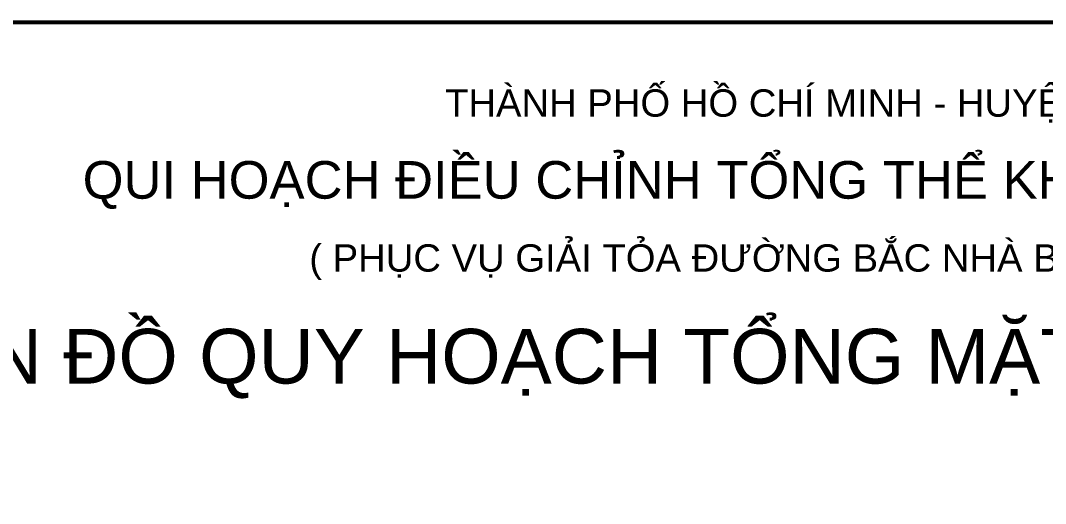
# Model space of a CAD drawing. Extents: x 597165 to 598689, y 1181586 to 1183364.
# Drawn here: x 597685.4 to 597947.6, y 1183231.2 to 1183354.9 of the extents above; entities that cross this region are included whole.
import ezdxf
from ezdxf.enums import TextEntityAlignment as Align

# ---------------------------------------------------------------- set-up
doc = ezdxf.new("R2010")
doc.units = 0
doc.header["$MEASUREMENT"] = 0
doc.layers.add('DTEXT', color=7, linetype='CONTINUOUS')
doc.layers.add('KHUNG_TEN', color=5, linetype='CONTINUOUS')
doc.styles.add('VHEL-R', font='VHELVEN.TTF')

msp = doc.modelspace()

# ---------------------------------------------------------------- linework, layer by layer
at = {"layer": 'KHUNG_TEN', "const_width": 1}
msp.add_lwpolyline([(597253.7231, 1183354.3668), (597253.7231, 1181754.3668), (598599.5681, 1181754.3668), (598599.5681, 1183354.3668)], close=True, dxfattribs=at)

# ---------------------------------------------------------------- texts
at = {"layer": 'DTEXT', "style": 'VHEL-R'}
for s, height, p in [('THAØNH PHOÁ HOÀ CHÍ MINH - HUYEÄN BÌNH CHAÙNH', 7, (597908.3274, 1183330.2372)), ('QUI HOAÏCH ÑIEÀU CHÆNH TOÅNG THEÅ KHU ÑÒNH CÖ PHONG PHUÙ ', 9.625, (597908.3274, 1183309.2501)), ('( PHUÏC VUÏ GIAÛI TOÛA ÑÖÔØNG BAÉC NHAØ BEØ - NAM BÌNH CHAÙNH )', 7, (597908.3274, 1183290.5688)), ('BAÛN ÑOÀ QUY HOAÏCH TOÅNG MAËT BAÈNG SÖÛ DUÏNG ÑAÁT', 14, (597906.1988, 1183261.9241))]:
    msp.add_text(s, height=height, dxfattribs=at).set_placement(p, align=Align.CENTER)

doc.saveas('drawing.dxf')
